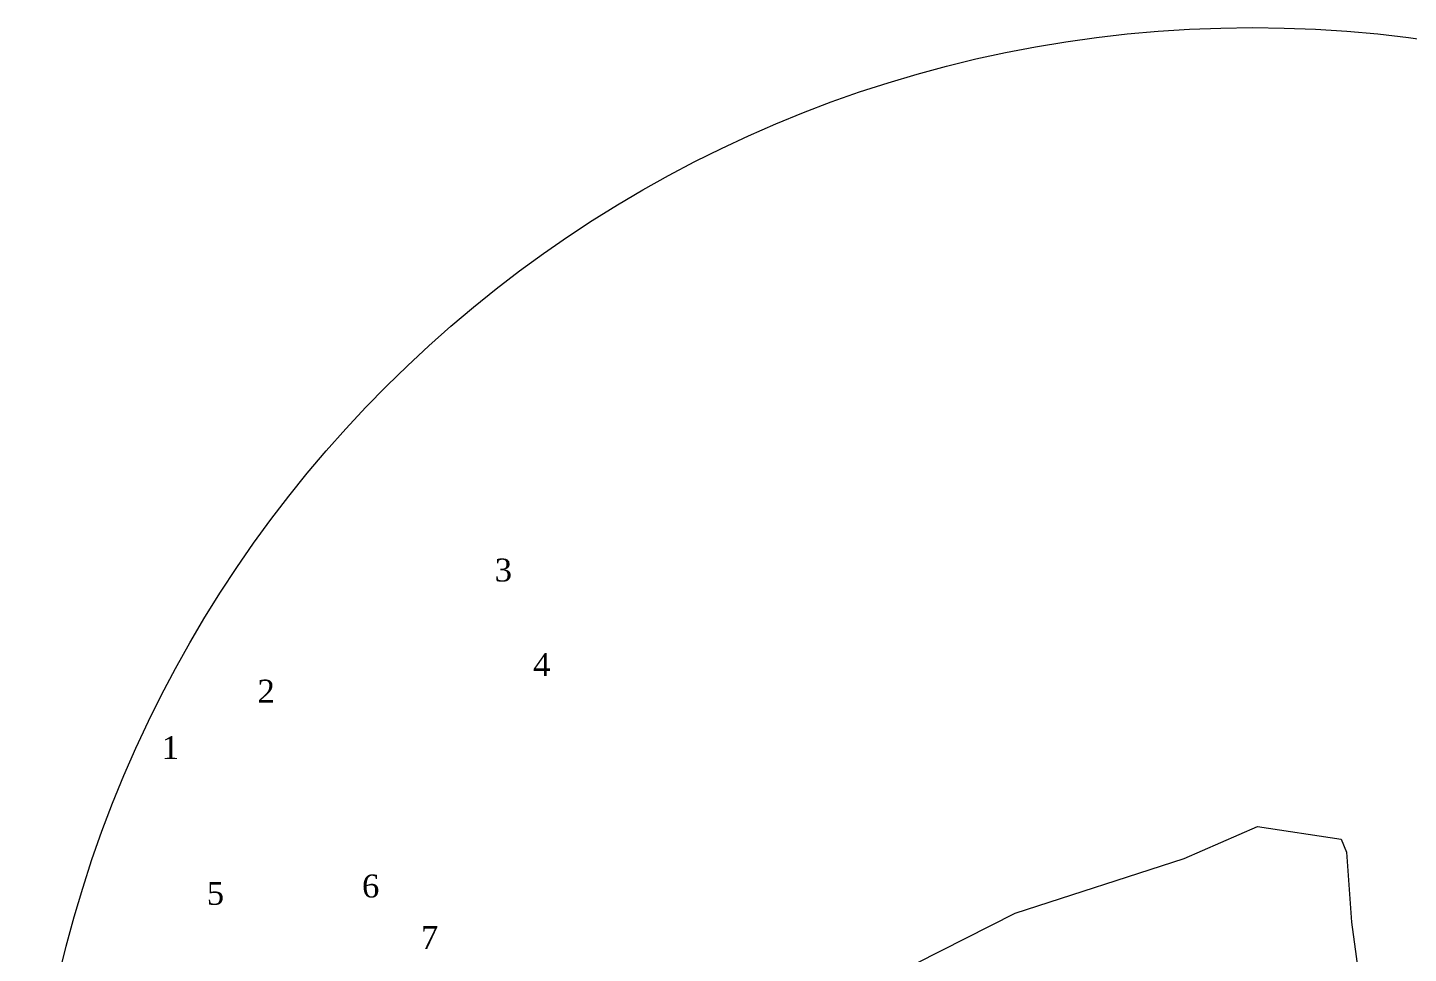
# Model space of a CAD drawing. Header units: metres. Extents: x 546523 to 548566, y 1840677 to 1842758.
# Drawn here: x 546689.8 to 547028, y 1842531.6 to 1842758.4 of the extents above; entities that cross this region are included whole.
import ezdxf
from ezdxf.enums import TextEntityAlignment as Align

# ---------------------------------------------------------------- set-up
doc = ezdxf.new("R2010")
doc.units = ezdxf.units.M
doc.header["$MEASUREMENT"] = 0
for name, color, linetype, lineweight in [('Level 10', 7, 'Continuous', 0), ('Level 15', 7, 'Continuous', 0), ('Level 20', 7, 'Continuous', 0)]:
    doc.layers.add(name, color=color, linetype=linetype, lineweight=lineweight)
doc.styles.add('Style-Times New Roman', font='times.ttf')

msp = doc.modelspace()

# ---------------------------------------------------------------- linework, layer by layer
at = {"layer": 'Level 10', "color": 5, "linetype": 'Continuous', "lineweight": 0, "flags": 128}
msp.add_lwpolyline([(546875.74, 1842486.36), (546876.85, 1842488.87), (546875.85, 1842491.31), (546873.77, 1842494.2), (546870.57, 1842496.54), (546868.84, 1842497.81), (546870.6, 1842501.49), (546874.35, 1842509.34), (546880.63, 1842515.42), (546907.48, 1842529.2), (546931.69, 1842541.41), (546973.04, 1842554.81), (546991, 1842562.63), (547011.5, 1842559.56), (547012.8, 1842556.38), (547014.04, 1842539.19), (547018.9, 1842503.76), (547048.52, 1842508.41)], dxfattribs=at)
at = {"layer": 'Level 15', "color": 1, "linetype": 'Continuous', "lineweight": 0}
msp.add_circle((546989.8, 1842458.36), 300, dxfattribs=at)

# ---------------------------------------------------------------- texts
at = {"layer": 'Level 20', "color": 5, "linetype": 'Continuous', "lineweight": 0, "style": 'Style-Times New Roman'}
for s, p in [('3', (546806.32, 1842625.49)), ('4', (546815.72, 1842602.34)), ('2', (546748.23, 1842595.82)), ('1', (546724.78, 1842582.01)), ('6', (546773.82, 1842548.08)), ('5', (546735.8, 1842546.28)), ('7', (546788.25, 1842535.45))]:
    msp.add_text(s, height=5.61, dxfattribs=at).set_placement(p, align=Align.MIDDLE_CENTER)

doc.saveas('drawing.dxf')
